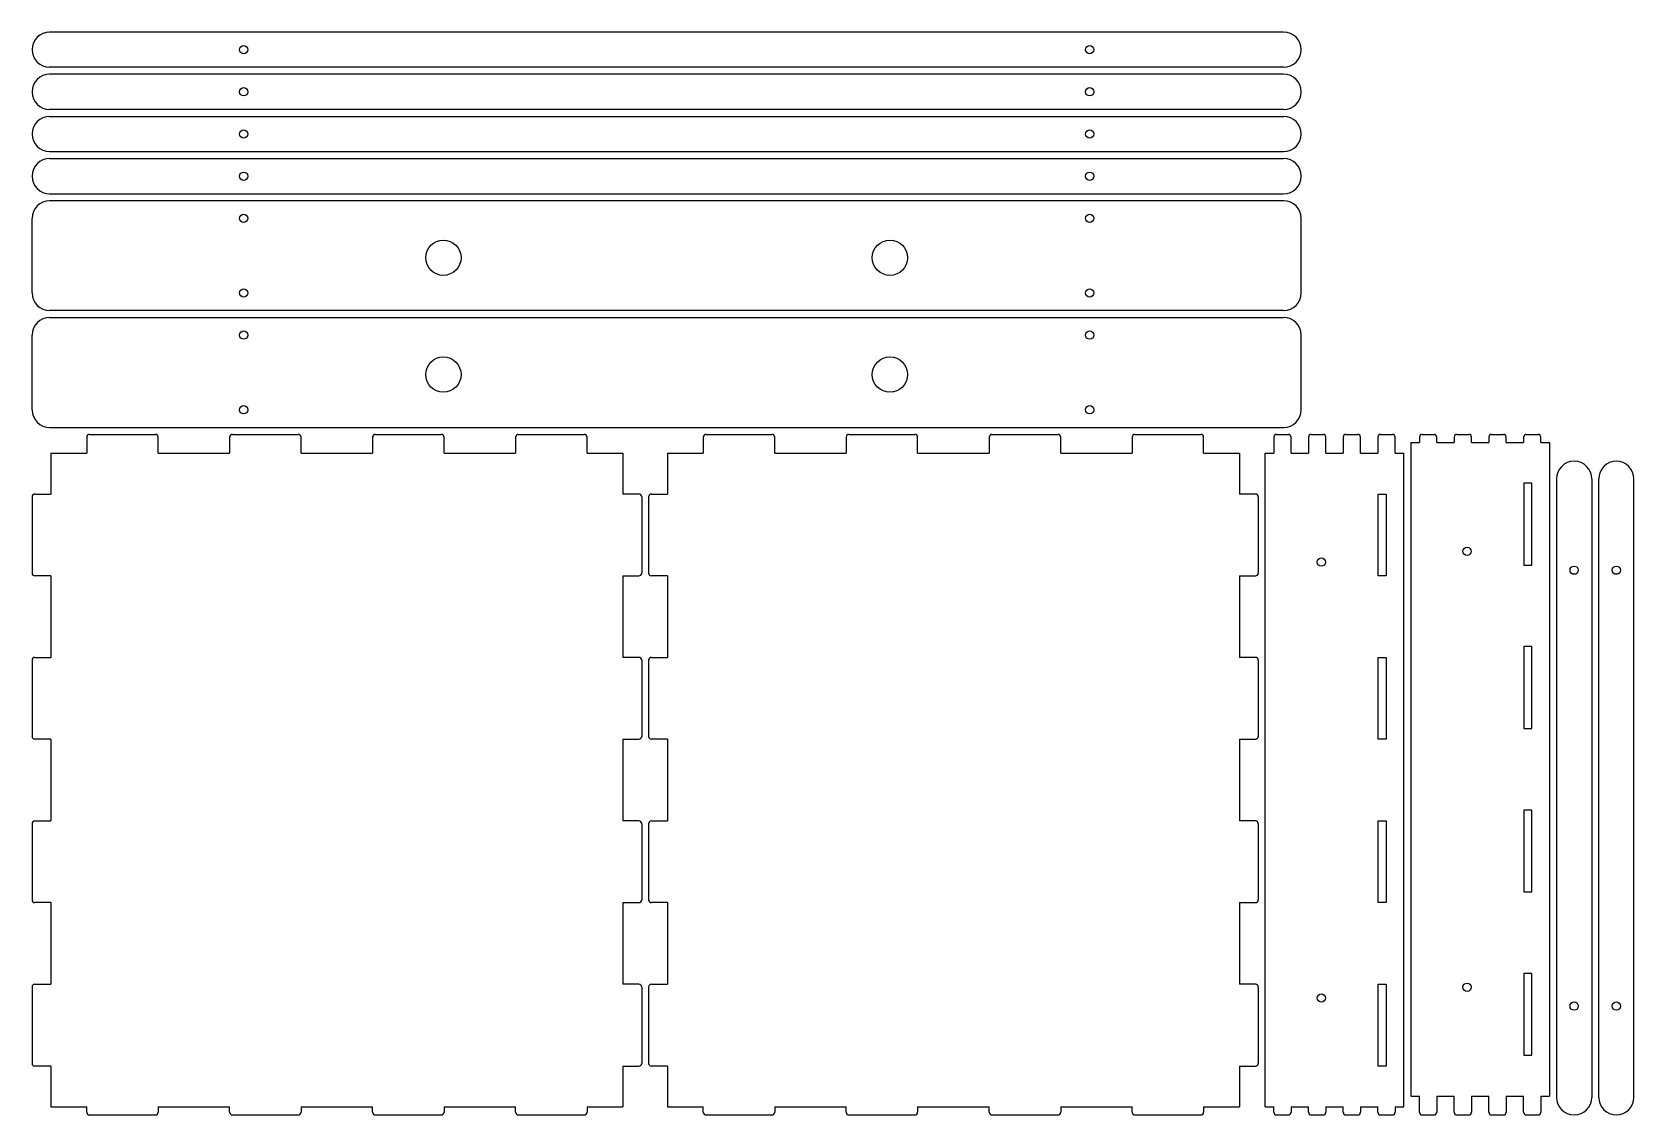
# Model space of a CAD drawing. Header units: millimetres. Extents: x 0 to 1155, y 0 to 781.
import ezdxf

# ---------------------------------------------------------------- set-up
doc = ezdxf.new("R2010")
doc.units = ezdxf.units.MM
doc.layers.add('SheetCutProfiles', color=7, linetype='CONTINUOUS')

msp = doc.modelspace()

# ---------------------------------------------------------------- linework, layer by layer
at = {"layer": 'SheetCutProfiles'}
for p, q in [((902.1, 780.6), (12.7, 780.6)), ((902.1, 755.2), (12.7, 755.2)), ((902.1, 750.2), (12.7, 750.2)), ((902.1, 724.8), (12.7, 724.8)), ((12.7, 719.8), (902.1, 719.8)), ((12.7, 694.4), (902.1, 694.4)), ((12.7, 689.4), (902.1, 689.4)), ((12.7, 664), (902.1, 664)), ((902.1, 659), (12.7, 659)), ((0, 592.5), (0, 646.3)), ((914.8, 592.5), (914.8, 646.3)), ((902.1, 579.8), (12.7, 579.8)), ((12.7, 574.8), (902.1, 574.8)), ((0, 508.3), (0, 562.1)), ((914.8, 508.3), (914.8, 562.1)), ((12.7, 495.6), (902.1, 495.6)), ((39.4, 488.6), (39.4, 477)), ((41.4, 490.6), (88.9, 490.6)), ((90.9, 477), (90.9, 488.6)), ((142.4, 488.6), (142.4, 477)), ((144.4, 490.6), (191.9, 490.6)), ((193.9, 477), (193.9, 488.6)), ((245.5, 488.6), (245.5, 477)), ((247.5, 490.6), (295, 490.6)), ((297, 477), (297, 488.6)), ((348.5, 488.6), (348.5, 477)), ((350.5, 490.6), (398, 490.6)), ((400, 477), (400, 488.6)), ((483.8, 488.6), (483.8, 477)), ((485.8, 490.6), (533.3, 490.6)), ((535.3, 477), (535.3, 488.6)), ((586.8, 488.6), (586.8, 477)), ((588.8, 490.6), (636.3, 490.6)), ((638.3, 477), (638.3, 488.6)), ((689.9, 488.6), (689.9, 477)), ((691.9, 490.6), (739.4, 490.6)), ((741.4, 477), (741.4, 488.6)), ((792.9, 488.6), (792.9, 477)), ((794.9, 490.6), (842.4, 490.6)), ((844.4, 477), (844.4, 488.6)), ((895, 488.6), (895, 477)), ((897, 490.6), (905.5, 490.6)), ((907.5, 477), (907.5, 488.6)), ((920, 488.6), (920, 477)), ((922, 490.6), (930.5, 490.6)), ((932.5, 477), (932.5, 488.6)), ((945, 488.6), (945, 477)), ((947, 490.6), (955.5, 490.6)), ((957.5, 477), (957.5, 488.6)), ((970, 488.6), (970, 477)), ((972, 490.6), (980.5, 490.6)), ((982.5, 477), (982.5, 488.6)), ((1000, 488.6), (1000, 484.8)), ((1002, 490.6), (1010.5, 490.6)), ((1012.5, 484.8), (1012.5, 488.6)), ((1025, 488.6), (1025, 484.8)), ((1027, 490.6), (1035.5, 490.6)), ((1037.5, 484.8), (1037.5, 488.6)), ((1050, 488.6), (1050, 484.8)), ((1052, 490.6), (1060.5, 490.6)), ((1062.5, 484.8), (1062.5, 488.6)), ((1075, 488.6), (1075, 484.8)), ((1077, 490.6), (1085.5, 490.6)), ((1087.5, 484.8), (1087.5, 488.6)), ((13.6, 477), (39.4, 477)), ((13.6, 477), (13.6, 447.6)), ((90.9, 477), (142.4, 477)), ((193.9, 477), (245.5, 477)), ((297, 477), (348.5, 477)), ((400, 477), (425.8, 477)), ((425.8, 477), (425.8, 447.6)), ((458, 477), (483.8, 477)), ((458, 477), (458, 447.6)), ((535.3, 477), (586.8, 477)), ((638.3, 477), (689.9, 477)), ((741.4, 477), (792.9, 477)), ((844.4, 477), (870.2, 477)), ((870.2, 477), (870.2, 447.6)), ((888.8, 477), (895, 477)), ((888.8, 5.8), (888.8, 477)), ((907.5, 477), (920, 477)), ((932.5, 477), (945, 477)), ((957.5, 477), (970, 477)), ((982.5, 477), (988.8, 477)), ((988.8, 5.8), (988.8, 477)), ((993.8, 484.8), (993.8, 13.6)), ((993.8, 484.8), (1000, 484.8)), ((1012.5, 484.8), (1025, 484.8)), ((1037.5, 484.8), (1050, 484.8)), ((1062.5, 484.8), (1075, 484.8)), ((1087.5, 484.8), (1093.8, 484.8)), ((1093.8, 484.8), (1093.8, 13.6)), ((1081.1, 455.4), (1075.3, 455.4)), ((1075.3, 455.4), (1075.3, 396.4)), ((1081.1, 396.4), (1081.1, 455.4)), ((1098.8, 458.5), (1098.8, 12.7)), ((1124.2, 458.5), (1124.2, 12.7)), ((1129.2, 12.7), (1129.2, 458.5)), ((1154.6, 12.7), (1154.6, 458.5)), ((0, 445.6), (0, 390.6)), ((2, 447.6), (13.6, 447.6)), ((437.4, 447.6), (425.8, 447.6)), ((439.4, 445.6), (439.4, 390.6)), ((444.4, 445.6), (444.4, 390.6)), ((446.4, 447.6), (458, 447.6)), ((881.8, 447.6), (870.2, 447.6)), ((883.8, 445.6), (883.8, 390.6)), ((970.3, 388.6), (970.3, 447.6)), ((970.3, 447.6), (976.1, 447.6)), ((976.1, 447.6), (976.1, 388.6)), ((1075.3, 396.4), (1081.1, 396.4)), ((13.6, 388.6), (2, 388.6)), ((13.6, 388.6), (13.6, 329.8)), ((425.8, 388.6), (425.8, 329.8)), ((425.8, 388.6), (437.4, 388.6)), ((458, 388.6), (446.4, 388.6)), ((458, 388.6), (458, 329.8)), ((870.2, 388.6), (870.2, 329.8)), ((870.2, 388.6), (881.8, 388.6)), ((976.1, 388.6), (970.3, 388.6)), ((1081.1, 337.6), (1075.3, 337.6)), ((1075.3, 337.6), (1075.3, 278.6)), ((1081.1, 278.6), (1081.1, 337.6)), ((0, 327.8), (0, 272.9)), ((2, 329.8), (13.6, 329.8)), ((437.4, 329.8), (425.8, 329.8)), ((439.4, 327.8), (439.4, 272.9)), ((444.4, 327.8), (444.4, 272.9)), ((446.4, 329.8), (458, 329.8)), ((881.8, 329.8), (870.2, 329.8)), ((883.8, 327.8), (883.8, 272.9)), ((970.3, 270.9), (970.3, 329.8)), ((970.3, 329.8), (976.1, 329.8)), ((976.1, 329.8), (976.1, 270.9)), ((1075.3, 278.6), (1081.1, 278.6)), ((13.6, 270.9), (2, 270.9)), ((13.6, 270.9), (13.6, 211.9)), ((425.8, 270.9), (425.8, 211.9)), ((425.8, 270.9), (437.4, 270.9)), ((458, 270.9), (446.4, 270.9)), ((458, 270.9), (458, 211.9)), ((870.2, 270.9), (870.2, 211.9)), ((870.2, 270.9), (881.8, 270.9)), ((976.1, 270.9), (970.3, 270.9)), ((1081.1, 219.8), (1075.3, 219.8)), ((1075.3, 219.8), (1075.3, 160.8)), ((1081.1, 160.8), (1081.1, 219.8)), ((0, 209.9), (0, 155.1)), ((2, 211.9), (13.6, 211.9)), ((437.4, 211.9), (425.8, 211.9)), ((439.4, 209.9), (439.4, 155.1)), ((444.4, 209.9), (444.4, 155.1)), ((446.4, 211.9), (458, 211.9)), ((881.8, 211.9), (870.2, 211.9)), ((883.8, 209.9), (883.8, 155.1)), ((970.3, 153.1), (970.3, 211.9)), ((970.3, 211.9), (976.1, 211.9)), ((976.1, 211.9), (976.1, 153.1)), ((13.6, 153.1), (2, 153.1)), ((13.6, 153.1), (13.6, 94.2)), ((425.8, 153.1), (425.8, 94.2)), ((425.8, 153.1), (437.4, 153.1)), ((458, 153.1), (446.4, 153.1)), ((458, 153.1), (458, 94.2)), ((870.2, 153.1), (870.2, 94.2)), ((870.2, 153.1), (881.8, 153.1)), ((976.1, 153.1), (970.3, 153.1)), ((1075.3, 160.8), (1081.1, 160.8)), ((2, 94.2), (13.6, 94.2)), ((437.4, 94.2), (425.8, 94.2)), ((446.4, 94.2), (458, 94.2)), ((881.8, 94.2), (870.2, 94.2)), ((970.3, 35.2), (970.3, 94.2)), ((970.3, 94.2), (976.1, 94.2)), ((976.1, 94.2), (976.1, 35.2)), ((1081.1, 102), (1075.3, 102)), ((1075.3, 102), (1075.3, 43)), ((1081.1, 43), (1081.1, 102)), ((0, 92.2), (0, 37.2)), ((439.4, 92.2), (439.4, 37.2)), ((444.4, 92.2), (444.4, 37.2)), ((883.8, 92.2), (883.8, 37.2)), ((13.6, 35.2), (2, 35.2)), ((13.6, 35.2), (13.6, 5.8)), ((425.8, 35.2), (425.8, 5.8)), ((425.8, 35.2), (437.4, 35.2)), ((458, 35.2), (446.4, 35.2)), ((458, 35.2), (458, 5.8)), ((870.2, 35.2), (870.2, 5.8)), ((870.2, 35.2), (881.8, 35.2)), ((976.1, 35.2), (970.3, 35.2)), ((1075.3, 43), (1081.1, 43)), ((993.8, 13.6), (1000, 13.6)), ((1000, 2), (1000, 13.6)), ((1012.5, 13.6), (1025, 13.6)), ((1012.5, 13.6), (1012.5, 2)), ((1025, 2), (1025, 13.6)), ((1037.5, 13.6), (1050, 13.6)), ((1037.5, 13.6), (1037.5, 2)), ((1050, 2), (1050, 13.6)), ((1062.5, 13.6), (1075, 13.6)), ((1062.5, 13.6), (1062.5, 2)), ((1075, 2), (1075, 13.6)), ((1087.5, 13.6), (1093.8, 13.6)), ((1087.5, 13.6), (1087.5, 2)), ((13.6, 5.8), (39.4, 5.8)), ((39.4, 2), (39.4, 5.8)), ((41.4, 0), (88.9, 0)), ((90.9, 5.8), (90.9, 2)), ((90.9, 5.8), (142.4, 5.8)), ((142.4, 2), (142.4, 5.8)), ((144.4, 0), (191.9, 0)), ((193.9, 5.8), (193.9, 2)), ((193.9, 5.8), (245.5, 5.8)), ((245.5, 2), (245.5, 5.8)), ((247.5, 0), (295, 0)), ((297, 5.8), (297, 2)), ((297, 5.8), (348.5, 5.8)), ((348.5, 2), (348.5, 5.8)), ((350.5, 0), (398, 0)), ((400, 5.8), (400, 2)), ((400, 5.8), (425.8, 5.8)), ((458, 5.8), (483.8, 5.8)), ((483.8, 2), (483.8, 5.8)), ((485.8, 0), (533.3, 0)), ((535.3, 5.8), (535.3, 2)), ((535.3, 5.8), (586.8, 5.8)), ((586.8, 2), (586.8, 5.8)), ((588.8, 0), (636.3, 0)), ((638.3, 5.8), (638.3, 2)), ((638.3, 5.8), (689.9, 5.8)), ((689.9, 2), (689.9, 5.8)), ((691.9, 0), (739.4, 0)), ((741.4, 5.8), (741.4, 2)), ((741.4, 5.8), (792.9, 5.8)), ((792.9, 2), (792.9, 5.8)), ((794.9, 0), (842.4, 0)), ((844.4, 5.8), (844.4, 2)), ((844.4, 5.8), (870.2, 5.8)), ((888.8, 5.8), (895, 5.8)), ((895, 2), (895, 5.8)), ((897, 0), (905.5, 0)), ((907.5, 5.8), (907.5, 2)), ((907.5, 5.8), (920, 5.8)), ((920, 2), (920, 5.8)), ((922, 0), (930.5, 0)), ((932.5, 5.8), (932.5, 2)), ((932.5, 5.8), (945, 5.8)), ((945, 2), (945, 5.8)), ((947, 0), (955.5, 0)), ((957.5, 5.8), (957.5, 2)), ((957.5, 5.8), (970, 5.8)), ((970, 2), (970, 5.8)), ((972, 0), (980.5, 0)), ((982.5, 5.8), (982.5, 2)), ((982.5, 5.8), (988.8, 5.8)), ((1002, 0), (1010.5, 0)), ((1027, 0), (1035.5, 0)), ((1052, 0), (1060.5, 0)), ((1077, 0), (1085.5, 0))]:
    msp.add_line(p, q, dxfattribs=at)
for centre, radius in [((152.5, 767.9), 3), ((762.3, 767.9), 3), ((152.5, 737.5), 3), ((762.3, 737.5), 3), ((152.5, 707.1), 3), ((762.3, 707.1), 3), ((152.5, 676.7), 3), ((762.3, 676.7), 3), ((152.5, 646.3), 3), ((762.3, 646.3), 3), ((296.5, 617.9), 12.7), ((618.3, 617.9), 12.7), ((152.5, 592.5), 3), ((762.3, 592.5), 3), ((152.5, 562.1), 3), ((762.3, 562.1), 3), ((296.5, 533.7), 12.7), ((618.3, 533.7), 12.7), ((152.5, 508.3), 3), ((762.3, 508.3), 3), ((1034.3, 406.3), 3), ((929.3, 398.5), 3), ((1111.5, 392.7), 3), ((1141.9, 392.7), 3), ((1034.3, 92.1), 3), ((929.3, 84.3), 3), ((1111.5, 78.5), 3), ((1141.9, 78.5), 3)]:
    msp.add_circle(centre, radius, dxfattribs=at)
for centre, radius, start, end in [((12.7, 767.9), 12.7, 90, -90), ((902.1, 767.9), 12.7, -90, 90), ((12.7, 737.5), 12.7, 90, -90), ((902.1, 737.5), 12.7, -90, 90), ((12.7, 707.1), 12.7, 90, -90), ((902.1, 707.1), 12.7, -90, 90), ((12.7, 676.7), 12.7, 90, -90), ((902.1, 676.7), 12.7, -90, 90), ((12.7, 646.3), 12.7, 90, 180), ((902.1, 646.3), 12.7, 0, 90), ((12.7, 592.5), 12.7, 180, -90), ((902.1, 592.5), 12.7, -90, 0), ((12.7, 562.1), 12.7, 90, 180), ((902.1, 562.1), 12.7, 0, 90), ((12.7, 508.3), 12.7, 180, -90), ((902.1, 508.3), 12.7, -90, 0), ((41.4, 488.6), 2, 90, 180), ((88.9, 488.6), 2, 0, 90), ((144.4, 488.6), 2, 90, 180), ((191.9, 488.6), 2, 0, 90), ((247.5, 488.6), 2, 90, 180), ((295, 488.6), 2, 0, 90), ((350.5, 488.6), 2, 90, 180), ((398, 488.6), 2, 0, 90), ((485.8, 488.6), 2, 90, 180), ((533.3, 488.6), 2, 0, 90), ((588.8, 488.6), 2, 90, 180), ((636.3, 488.6), 2, 0, 90), ((691.9, 488.6), 2, 90, 180), ((739.4, 488.6), 2, 0, 90), ((794.9, 488.6), 2, 90, 180), ((842.4, 488.6), 2, 0, 90), ((897, 488.6), 2, 90, 180), ((905.5, 488.6), 2, 0, 90), ((922, 488.6), 2, 90, 180), ((930.5, 488.6), 2, 0, 90), ((947, 488.6), 2, 90, 180), ((955.5, 488.6), 2, 0, 90), ((972, 488.6), 2, 90, 180), ((980.5, 488.6), 2, 0, 90), ((1002, 488.6), 2, 90, 180), ((1010.5, 488.6), 2, 0, 90), ((1027, 488.6), 2, 90, 180), ((1035.5, 488.6), 2, 0, 90), ((1052, 488.6), 2, 90, 180), ((1060.5, 488.6), 2, 0, 90), ((1077, 488.6), 2, 90, 180), ((1085.5, 488.6), 2, 0, 90), ((1111.5, 458.5), 12.7, 0, 180), ((1141.9, 458.5), 12.7, 0, 180), ((2, 445.6), 2, 90, 180), ((437.4, 445.6), 2, 0, 90), ((446.4, 445.6), 2, 90, 180), ((881.8, 445.6), 2, 0, 90), ((2, 390.6), 2, 180, -90), ((437.4, 390.6), 2, -90, 0), ((446.4, 390.6), 2, 180, -90), ((881.8, 390.6), 2, -90, 0), ((2, 327.8), 2, 90, 180), ((437.4, 327.8), 2, 0, 90), ((446.4, 327.8), 2, 90, 180), ((881.8, 327.8), 2, 0, 90), ((2, 272.9), 2, 180, -90), ((437.4, 272.9), 2, -90, 0), ((446.4, 272.9), 2, 180, -90), ((881.8, 272.9), 2, -90, 0), ((2, 209.9), 2, 90, 180), ((437.4, 209.9), 2, 0, 90), ((446.4, 209.9), 2, 90, 180), ((881.8, 209.9), 2, 0, 90), ((2, 155.1), 2, 180, -90), ((437.4, 155.1), 2, -90, 0), ((446.4, 155.1), 2, 180, -90), ((881.8, 155.1), 2, -90, 0), ((2, 92.2), 2, 90, 180), ((437.4, 92.2), 2, 0, 90), ((446.4, 92.2), 2, 90, 180), ((881.8, 92.2), 2, 0, 90), ((2, 37.2), 2, 180, -90), ((437.4, 37.2), 2, -90, 0), ((446.4, 37.2), 2, 180, -90), ((881.8, 37.2), 2, -90, 0), ((1111.5, 12.7), 12.7, 180, 0), ((1141.9, 12.7), 12.7, 180, 0), ((41.4, 2), 2, 180, -90), ((88.9, 2), 2, -90, 0), ((144.4, 2), 2, 180, -90), ((191.9, 2), 2, -90, 0), ((247.5, 2), 2, 180, -90), ((295, 2), 2, -90, 0), ((350.5, 2), 2, 180, -90), ((398, 2), 2, -90, 0), ((485.8, 2), 2, 180, -90), ((533.3, 2), 2, -90, 0), ((588.8, 2), 2, 180, -90), ((636.3, 2), 2, -90, 0), ((691.9, 2), 2, 180, -90), ((739.4, 2), 2, -90, 0), ((794.9, 2), 2, 180, -90), ((842.4, 2), 2, -90, 0), ((897, 2), 2, 180, -90), ((905.5, 2), 2, -90, 0), ((922, 2), 2, 180, -90), ((930.5, 2), 2, -90, 0), ((947, 2), 2, 180, -90), ((955.5, 2), 2, -90, 0), ((972, 2), 2, 180, -90), ((980.5, 2), 2, -90, 0), ((1002, 2), 2, 180, -90), ((1010.5, 2), 2, -90, 0), ((1027, 2), 2, 180, -90), ((1035.5, 2), 2, -90, 0), ((1052, 2), 2, 180, -90), ((1060.5, 2), 2, -90, 0), ((1077, 2), 2, 180, -90), ((1085.5, 2), 2, -90, 0)]:
    msp.add_arc(centre, radius, start, end, dxfattribs=at)

doc.saveas('drawing.dxf')
